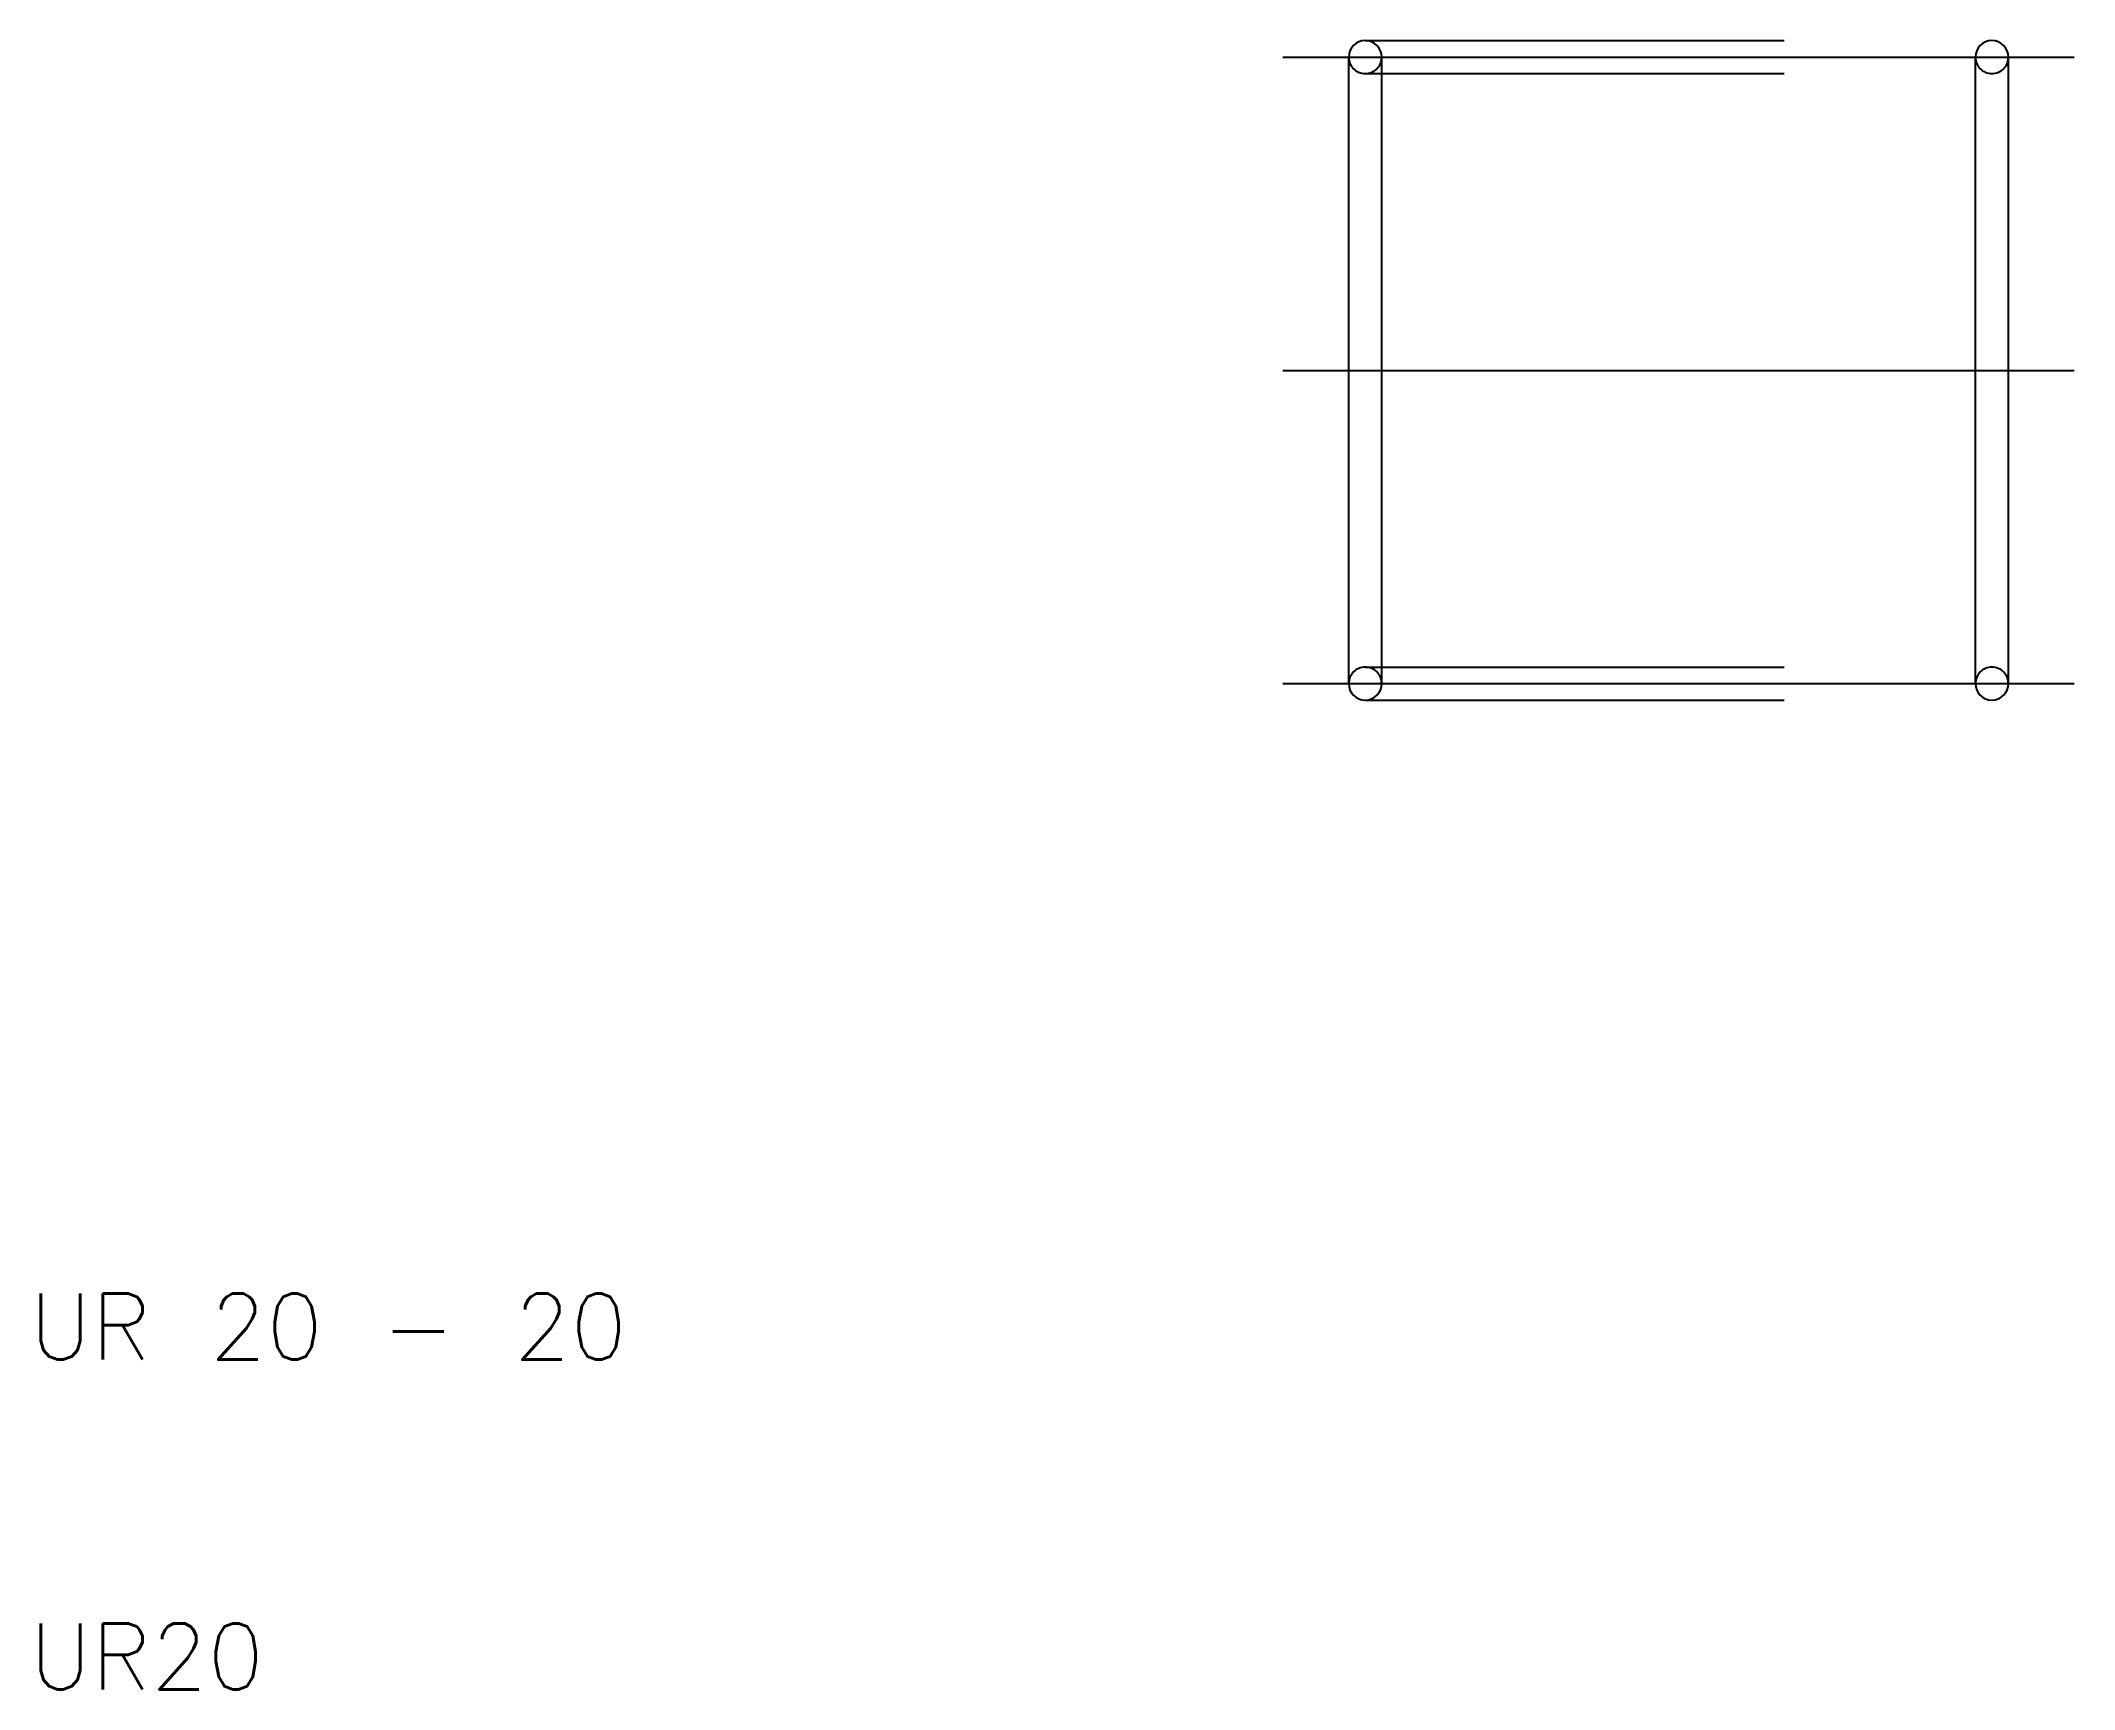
# Model space of a CAD drawing. Extents: x 10.3 to 72, y 10 to 60.
import ezdxf

# ---------------------------------------------------------------- set-up
doc = ezdxf.new("R2010")
doc.units = 0
doc.linetypes.add('CENTER', pattern=[50.8, 31.75, -6.35, 6.35, -6.35])
doc.linetypes.add('DASHED', pattern=[19.05, 12.7, -6.35])
doc.layers.get('0').update_dxf_attribs({"linetype": 'CONTINUOUS'})
doc.layers.add('CENTER', color=1, linetype='CENTER')
doc.styles.get("Standard").update_dxf_attribs({"font": 'txt.shx'})

msp = doc.modelspace()

# ---------------------------------------------------------------- linework, layer by layer
at = {"color": 3, "linetype": 'DASHED'}
for p, q in [((50.5, 60), (69.5, 60)), ((50.5, 59), (69.5, 59)), ((50.5, 41), (69.5, 41)), ((50.5, 40), (69.5, 40))]:
    msp.add_line(p, q, dxfattribs=at)
for p, q in [((50, 40.5), (50, 59.5)), ((51, 40.5), (51, 59.5)), ((69, 40.5), (69, 59.5)), ((70, 40.5), (70, 59.5))]:
    msp.add_line(p, q)
for centre, start, end in [((50.5, 59.5), 0, 180), ((69.5, 59.5), 0, 180), ((50.5, 40.5), 180, 0), ((69.5, 40.5), 180, 0)]:
    msp.add_arc(centre, 0.5, start, end)
for centre, start, end in [((50.5, 59.5), 180, 0), ((69.5, 59.5), 180, 0), ((50.5, 40.5), 0, 180), ((69.5, 40.5), 0, 180)]:
    msp.add_arc(centre, 0.5, start, end, dxfattribs=at)
at = {"layer": 'CENTER'}
for p, q in [((48, 59.5), (72, 59.5)), ((48, 50), (72, 50)), ((48, 40.5), (72, 40.5))]:
    msp.add_line(p, q, dxfattribs=at)

# ---------------------------------------------------------------- texts
for s, p in [('UR 20 - 20', (10, 20)), ('UR20', (10, 10))]:
    msp.add_text(s, height=2).set_placement(p)

doc.saveas('drawing.dxf')
